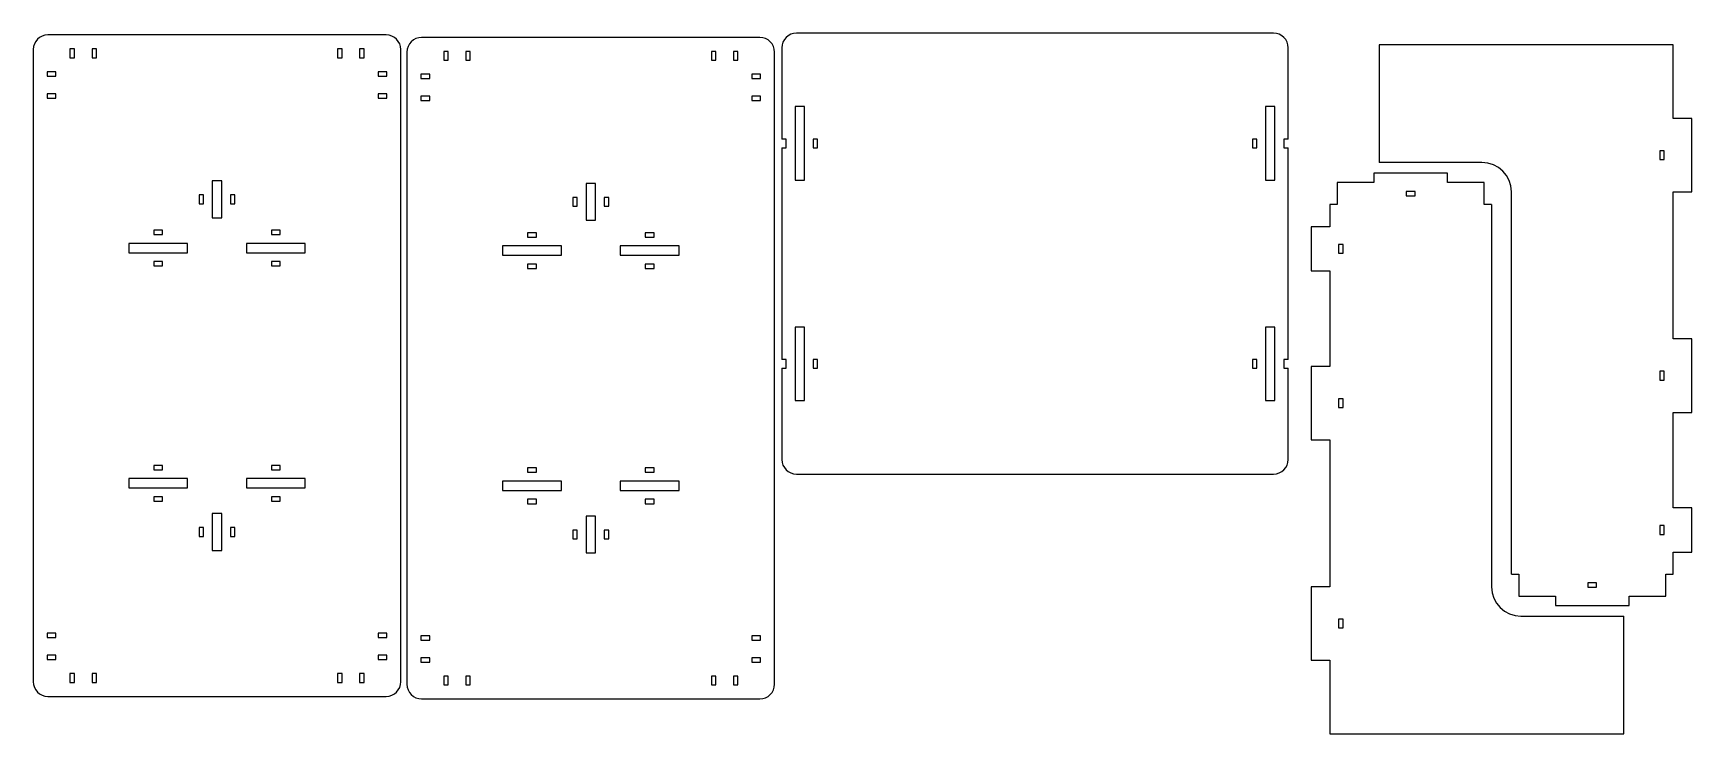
# Model space of a CAD drawing. Header units: millimetres. Extents: x 7 to 570, y 63 to 301.
import ezdxf

# ---------------------------------------------------------------- set-up
doc = ezdxf.new("R2010")
doc.units = ezdxf.units.MM

msp = doc.modelspace()

# ---------------------------------------------------------------- linework, layer by layer
at = {"color": 7, "linetype": 'Continuous', "lineweight": 25}
for p, q in [((126.51, 300.32), (11.51, 300.32)), ((253.59, 299.46), (138.59, 299.46)), ((428.22, 300.92), (266.05, 300.92)), ((6.51, 295.32), (6.51, 80.32)), ((20.51, 295.57), (19.01, 295.57)), ((19.01, 295.57), (19.01, 292.57)), ((20.51, 292.57), (20.51, 295.57)), ((28.01, 295.57), (26.51, 295.57)), ((26.51, 295.57), (26.51, 292.57)), ((28.01, 292.57), (28.01, 295.57)), ((111.51, 295.57), (110.01, 295.57)), ((110.01, 295.57), (110.01, 292.57)), ((111.51, 292.57), (111.51, 295.57)), ((119.01, 295.57), (117.51, 295.57)), ((117.51, 295.57), (117.51, 292.57)), ((119.01, 292.57), (119.01, 295.57)), ((131.51, 80.32), (131.51, 295.32)), ((133.59, 294.46), (133.59, 79.46)), ((147.59, 294.71), (146.09, 294.71)), ((146.09, 294.71), (146.09, 291.71)), ((147.59, 291.71), (147.59, 294.71)), ((155.09, 294.71), (153.59, 294.71)), ((153.59, 294.71), (153.59, 291.71)), ((155.09, 291.71), (155.09, 294.71)), ((238.59, 294.71), (237.09, 294.71)), ((237.09, 294.71), (237.09, 291.71)), ((238.59, 291.71), (238.59, 294.71)), ((246.09, 294.71), (244.59, 294.71)), ((244.59, 294.71), (244.59, 291.71)), ((246.09, 291.71), (246.09, 294.71)), ((258.59, 79.46), (258.59, 294.46)), ((261.05, 295.92), (261.05, 264.92)), ((433.22, 264.92), (433.22, 295.92)), ((464.09, 296.93), (464.09, 256.93)), ((564.09, 296.93), (464.09, 296.93)), ((564.09, 271.93), (564.09, 296.93)), ((14.26, 287.82), (11.26, 287.82)), ((11.26, 287.82), (11.26, 286.32)), ((14.26, 286.32), (14.26, 287.82)), ((19.01, 292.57), (20.51, 292.57)), ((26.51, 292.57), (28.01, 292.57)), ((110.01, 292.57), (111.51, 292.57)), ((117.51, 292.57), (119.01, 292.57)), ((126.76, 287.82), (123.76, 287.82)), ((123.76, 287.82), (123.76, 286.32)), ((126.76, 286.32), (126.76, 287.82)), ((146.09, 291.71), (147.59, 291.71)), ((153.59, 291.71), (155.09, 291.71)), ((237.09, 291.71), (238.59, 291.71)), ((244.59, 291.71), (246.09, 291.71)), ((11.26, 286.32), (14.26, 286.32)), ((123.76, 286.32), (126.76, 286.32)), ((141.34, 286.96), (138.34, 286.96)), ((138.34, 286.96), (138.34, 285.46)), ((138.34, 285.46), (141.34, 285.46)), ((141.34, 285.46), (141.34, 286.96)), ((253.84, 286.96), (250.84, 286.96)), ((250.84, 286.96), (250.84, 285.46)), ((250.84, 285.46), (253.84, 285.46)), ((253.84, 285.46), (253.84, 286.96)), ((14.26, 280.32), (11.26, 280.32)), ((11.26, 280.32), (11.26, 278.82)), ((11.26, 278.82), (14.26, 278.82)), ((14.26, 278.82), (14.26, 280.32)), ((126.76, 280.32), (123.76, 280.32)), ((123.76, 280.32), (123.76, 278.82)), ((123.76, 278.82), (126.76, 278.82)), ((126.76, 278.82), (126.76, 280.32)), ((141.34, 279.46), (138.34, 279.46)), ((138.34, 279.46), (138.34, 277.96)), ((138.34, 277.96), (141.34, 277.96)), ((141.34, 277.96), (141.34, 279.46)), ((253.84, 279.46), (250.84, 279.46)), ((250.84, 279.46), (250.84, 277.96)), ((250.84, 277.96), (253.84, 277.96)), ((253.84, 277.96), (253.84, 279.46)), ((268.72, 275.92), (265.55, 275.92)), ((265.55, 275.92), (265.55, 250.92)), ((268.72, 250.92), (268.72, 275.92)), ((428.72, 275.92), (425.55, 275.92)), ((425.55, 275.92), (425.55, 250.92)), ((428.72, 250.92), (428.72, 275.92)), ((570.44, 271.93), (564.09, 271.93)), ((570.44, 246.93), (570.44, 271.93)), ((262.55, 264.92), (261.05, 264.92)), ((261.05, 261.92), (262.55, 261.92)), ((261.05, 261.92), (261.05, 189.92)), ((262.55, 261.92), (262.55, 264.92)), ((273.22, 264.92), (271.72, 264.92)), ((271.72, 264.92), (271.72, 261.92)), ((271.72, 261.92), (273.22, 261.92)), ((273.22, 261.92), (273.22, 264.92)), ((422.55, 264.92), (421.05, 264.92)), ((421.05, 264.92), (421.05, 261.92)), ((421.05, 261.92), (422.55, 261.92)), ((422.55, 261.92), (422.55, 264.92)), ((433.22, 264.92), (431.72, 264.92)), ((431.72, 264.92), (431.72, 261.92)), ((431.72, 261.92), (433.22, 261.92)), ((433.22, 189.92), (433.22, 261.92)), ((561.09, 260.93), (559.59, 260.93)), ((559.59, 260.93), (559.59, 257.93)), ((561.09, 257.93), (561.09, 260.93)), ((499.09, 256.93), (464.09, 256.93)), ((559.59, 257.93), (561.09, 257.93)), ((70.6, 250.66), (67.42, 250.66)), ((67.42, 250.66), (67.42, 238.16)), ((70.6, 238.16), (70.6, 250.66)), ((197.68, 249.8), (194.51, 249.8)), ((194.51, 249.8), (194.51, 237.3)), ((197.68, 237.3), (197.68, 249.8)), ((265.55, 250.92), (268.72, 250.92)), ((425.55, 250.92), (428.72, 250.92)), ((449.86, 250.09), (449.86, 242.59)), ((462.36, 250.09), (449.86, 250.09)), ((462.36, 253.26), (462.36, 250.09)), ((487.36, 253.26), (462.36, 253.26)), ((487.36, 250.09), (487.36, 253.26)), ((499.86, 250.09), (487.36, 250.09)), ((499.86, 242.59), (499.86, 250.09)), ((64.42, 245.91), (62.92, 245.91)), ((62.92, 245.91), (62.92, 242.91)), ((62.92, 242.91), (64.42, 242.91)), ((64.42, 242.91), (64.42, 245.91)), ((75.1, 245.91), (73.6, 245.91)), ((73.6, 245.91), (73.6, 242.91)), ((73.6, 242.91), (75.1, 242.91)), ((75.1, 242.91), (75.1, 245.91)), ((191.51, 245.05), (190.01, 245.05)), ((190.01, 245.05), (190.01, 242.05)), ((191.51, 242.05), (191.51, 245.05)), ((202.18, 245.05), (200.68, 245.05)), ((200.68, 245.05), (200.68, 242.05)), ((202.18, 242.05), (202.18, 245.05)), ((449.86, 242.59), (447.36, 242.59)), ((447.36, 242.59), (447.36, 235.09)), ((473.36, 247.09), (473.36, 245.59)), ((476.36, 247.09), (473.36, 247.09)), ((473.36, 245.59), (476.36, 245.59)), ((476.36, 245.59), (476.36, 247.09)), ((502.36, 242.59), (499.86, 242.59)), ((502.36, 242.59), (502.36, 112.59)), ((509.09, 116.93), (509.09, 246.93)), ((564.09, 246.93), (570.44, 246.93)), ((564.09, 196.93), (564.09, 246.93)), ((67.42, 238.16), (70.6, 238.16)), ((190.01, 242.05), (191.51, 242.05)), ((194.51, 237.3), (197.68, 237.3)), ((200.68, 242.05), (202.18, 242.05)), ((50.51, 233.91), (47.51, 233.91)), ((47.51, 233.91), (47.51, 232.41)), ((47.51, 232.41), (50.51, 232.41)), ((50.51, 232.41), (50.51, 233.91)), ((90.51, 233.91), (87.51, 233.91)), ((87.51, 233.91), (87.51, 232.41)), ((87.51, 232.41), (90.51, 232.41)), ((90.51, 232.41), (90.51, 233.91)), ((177.59, 233.05), (174.59, 233.05)), ((174.59, 233.05), (174.59, 231.55)), ((174.59, 231.55), (177.59, 231.55)), ((177.59, 231.55), (177.59, 233.05)), ((217.59, 233.05), (214.59, 233.05)), ((214.59, 233.05), (214.59, 231.55)), ((214.59, 231.55), (217.59, 231.55)), ((217.59, 231.55), (217.59, 233.05)), ((441.01, 235.09), (441.01, 220.09)), ((447.36, 235.09), (441.01, 235.09)), ((59.01, 229.41), (39.01, 229.41)), ((39.01, 229.41), (39.01, 226.24)), ((39.01, 226.24), (59.01, 226.24)), ((59.01, 226.24), (59.01, 229.41)), ((99.01, 229.41), (79.01, 229.41)), ((79.01, 229.41), (79.01, 226.24)), ((79.01, 226.24), (99.01, 226.24)), ((99.01, 226.24), (99.01, 229.41)), ((186.09, 228.55), (166.09, 228.55)), ((166.09, 228.55), (166.09, 225.37)), ((186.09, 225.37), (186.09, 228.55)), ((226.09, 228.55), (206.09, 228.55)), ((206.09, 228.55), (206.09, 225.37)), ((226.09, 225.37), (226.09, 228.55)), ((450.36, 229.09), (450.36, 226.09)), ((451.86, 229.09), (450.36, 229.09)), ((450.36, 226.09), (451.86, 226.09)), ((451.86, 226.09), (451.86, 229.09)), ((47.51, 223.24), (47.51, 221.74)), ((50.51, 223.24), (47.51, 223.24)), ((47.51, 221.74), (50.51, 221.74)), ((50.51, 221.74), (50.51, 223.24)), ((87.51, 223.24), (87.51, 221.74)), ((90.51, 223.24), (87.51, 223.24)), ((87.51, 221.74), (90.51, 221.74)), ((90.51, 221.74), (90.51, 223.24)), ((166.09, 225.37), (186.09, 225.37)), ((174.59, 222.37), (174.59, 220.87)), ((177.59, 222.37), (174.59, 222.37)), ((174.59, 220.87), (177.59, 220.87)), ((177.59, 220.87), (177.59, 222.37)), ((206.09, 225.37), (226.09, 225.37)), ((214.59, 222.37), (214.59, 220.87)), ((217.59, 222.37), (214.59, 222.37)), ((214.59, 220.87), (217.59, 220.87)), ((217.59, 220.87), (217.59, 222.37)), ((441.01, 220.09), (447.36, 220.09)), ((447.36, 220.09), (447.36, 187.59)), ((268.72, 200.92), (265.55, 200.92)), ((265.55, 200.92), (265.55, 175.92)), ((268.72, 175.92), (268.72, 200.92)), ((428.72, 200.92), (425.55, 200.92)), ((425.55, 200.92), (425.55, 175.92)), ((428.72, 175.92), (428.72, 200.92)), ((570.44, 196.93), (564.09, 196.93)), ((570.44, 171.93), (570.44, 196.93)), ((262.55, 189.92), (261.05, 189.92)), ((261.05, 186.92), (262.55, 186.92)), ((261.05, 186.92), (261.05, 155.92)), ((262.55, 186.92), (262.55, 189.92)), ((273.22, 189.92), (271.72, 189.92)), ((271.72, 189.92), (271.72, 186.92)), ((271.72, 186.92), (273.22, 186.92)), ((273.22, 186.92), (273.22, 189.92)), ((422.55, 189.92), (421.05, 189.92)), ((421.05, 189.92), (421.05, 186.92)), ((421.05, 186.92), (422.55, 186.92)), ((422.55, 186.92), (422.55, 189.92)), ((433.22, 189.92), (431.72, 189.92)), ((431.72, 189.92), (431.72, 186.92)), ((431.72, 186.92), (433.22, 186.92)), ((433.22, 155.92), (433.22, 186.92)), ((441.01, 187.59), (441.01, 162.59)), ((447.36, 187.59), (441.01, 187.59)), ((561.09, 185.93), (559.59, 185.93)), ((559.59, 185.93), (559.59, 182.93)), ((559.59, 182.93), (561.09, 182.93)), ((561.09, 182.93), (561.09, 185.93)), ((265.55, 175.92), (268.72, 175.92)), ((425.55, 175.92), (428.72, 175.92)), ((450.36, 176.59), (450.36, 173.59)), ((451.86, 176.59), (450.36, 176.59)), ((451.86, 173.59), (451.86, 176.59)), ((450.36, 173.59), (451.86, 173.59)), ((564.09, 171.93), (570.44, 171.93)), ((564.09, 139.43), (564.09, 171.93)), ((441.01, 162.59), (447.36, 162.59)), ((447.36, 162.59), (447.36, 112.59)), ((50.51, 153.91), (47.51, 153.91)), ((47.51, 153.91), (47.51, 152.41)), ((47.51, 152.41), (50.51, 152.41)), ((50.51, 152.41), (50.51, 153.91)), ((90.51, 153.91), (87.51, 153.91)), ((87.51, 153.91), (87.51, 152.41)), ((87.51, 152.41), (90.51, 152.41)), ((90.51, 152.41), (90.51, 153.91)), ((177.59, 153.05), (174.59, 153.05)), ((174.59, 153.05), (174.59, 151.55)), ((177.59, 151.55), (177.59, 153.05)), ((217.59, 153.05), (214.59, 153.05)), ((214.59, 153.05), (214.59, 151.55)), ((217.59, 151.55), (217.59, 153.05)), ((39.01, 149.41), (39.01, 146.24)), ((59.01, 149.41), (39.01, 149.41)), ((59.01, 146.24), (59.01, 149.41)), ((99.01, 149.41), (79.01, 149.41)), ((79.01, 149.41), (79.01, 146.24)), ((99.01, 146.24), (99.01, 149.41)), ((166.09, 148.55), (166.09, 145.37)), ((186.09, 148.55), (166.09, 148.55)), ((174.59, 151.55), (177.59, 151.55)), ((186.09, 145.37), (186.09, 148.55)), ((226.09, 148.55), (206.09, 148.55)), ((206.09, 148.55), (206.09, 145.37)), ((214.59, 151.55), (217.59, 151.55)), ((226.09, 145.37), (226.09, 148.55)), ((266.05, 150.92), (428.22, 150.92)), ((39.01, 146.24), (59.01, 146.24)), ((47.51, 143.24), (47.51, 141.74)), ((50.51, 143.24), (47.51, 143.24)), ((47.51, 141.74), (50.51, 141.74)), ((50.51, 141.74), (50.51, 143.24)), ((79.01, 146.24), (99.01, 146.24)), ((90.51, 143.24), (87.51, 143.24)), ((87.51, 143.24), (87.51, 141.74)), ((87.51, 141.74), (90.51, 141.74)), ((90.51, 141.74), (90.51, 143.24)), ((166.09, 145.37), (186.09, 145.37)), ((174.59, 142.37), (174.59, 140.87)), ((177.59, 142.37), (174.59, 142.37)), ((177.59, 140.87), (177.59, 142.37)), ((206.09, 145.37), (226.09, 145.37)), ((217.59, 142.37), (214.59, 142.37)), ((214.59, 142.37), (214.59, 140.87)), ((217.59, 140.87), (217.59, 142.37)), ((70.6, 137.49), (67.42, 137.49)), ((67.42, 137.49), (67.42, 124.99)), ((70.6, 124.99), (70.6, 137.49)), ((174.59, 140.87), (177.59, 140.87)), ((197.68, 136.62), (194.51, 136.62)), ((194.51, 136.62), (194.51, 124.12)), ((197.68, 124.12), (197.68, 136.62)), ((214.59, 140.87), (217.59, 140.87)), ((570.44, 139.43), (564.09, 139.43)), ((570.44, 124.43), (570.44, 139.43)), ((62.92, 132.74), (62.92, 129.74)), ((64.42, 132.74), (62.92, 132.74)), ((62.92, 129.74), (64.42, 129.74)), ((64.42, 129.74), (64.42, 132.74)), ((75.1, 132.74), (73.6, 132.74)), ((73.6, 132.74), (73.6, 129.74)), ((73.6, 129.74), (75.1, 129.74)), ((75.1, 129.74), (75.1, 132.74)), ((190.01, 131.87), (190.01, 128.87)), ((191.51, 131.87), (190.01, 131.87)), ((191.51, 128.87), (191.51, 131.87)), ((202.18, 131.87), (200.68, 131.87)), ((200.68, 131.87), (200.68, 128.87)), ((202.18, 128.87), (202.18, 131.87)), ((561.09, 133.43), (559.59, 133.43)), ((559.59, 133.43), (559.59, 130.43)), ((559.59, 130.43), (561.09, 130.43)), ((561.09, 130.43), (561.09, 133.43)), ((67.42, 124.99), (70.6, 124.99)), ((190.01, 128.87), (191.51, 128.87)), ((194.51, 124.12), (197.68, 124.12)), ((200.68, 128.87), (202.18, 128.87)), ((564.09, 124.43), (570.44, 124.43)), ((564.09, 116.93), (564.09, 124.43)), ((509.09, 116.93), (511.59, 116.93)), ((511.59, 116.93), (511.59, 109.43)), ((538.09, 113.93), (535.09, 113.93)), ((535.09, 113.93), (535.09, 112.43)), ((538.09, 112.43), (538.09, 113.93)), ((561.59, 109.43), (561.59, 116.93)), ((561.59, 116.93), (564.09, 116.93)), ((441.01, 112.59), (441.01, 87.59)), ((447.36, 112.59), (441.01, 112.59)), ((511.59, 109.43), (524.09, 109.43)), ((524.09, 109.43), (524.09, 106.25)), ((535.09, 112.43), (538.09, 112.43)), ((549.09, 109.43), (561.59, 109.43)), ((549.09, 106.25), (549.09, 109.43)), ((450.36, 101.59), (450.36, 98.59)), ((451.86, 101.59), (450.36, 101.59)), ((451.86, 98.59), (451.86, 101.59)), ((512.36, 102.59), (547.36, 102.59)), ((524.09, 106.25), (549.09, 106.25)), ((547.36, 62.59), (547.36, 102.59)), ((14.26, 96.82), (11.26, 96.82)), ((11.26, 96.82), (11.26, 95.32)), ((14.26, 95.32), (14.26, 96.82)), ((126.76, 96.82), (123.76, 96.82)), ((123.76, 96.82), (123.76, 95.32)), ((126.76, 95.32), (126.76, 96.82)), ((141.34, 95.96), (138.34, 95.96)), ((138.34, 95.96), (138.34, 94.46)), ((141.34, 94.46), (141.34, 95.96)), ((253.84, 95.96), (250.84, 95.96)), ((250.84, 95.96), (250.84, 94.46)), ((253.84, 94.46), (253.84, 95.96)), ((450.36, 98.59), (451.86, 98.59)), ((11.26, 95.32), (14.26, 95.32)), ((123.76, 95.32), (126.76, 95.32)), ((138.34, 94.46), (141.34, 94.46)), ((250.84, 94.46), (253.84, 94.46)), ((14.26, 89.32), (11.26, 89.32)), ((11.26, 89.32), (11.26, 87.82)), ((11.26, 87.82), (14.26, 87.82)), ((14.26, 87.82), (14.26, 89.32)), ((126.76, 89.32), (123.76, 89.32)), ((123.76, 89.32), (123.76, 87.82)), ((123.76, 87.82), (126.76, 87.82)), ((126.76, 87.82), (126.76, 89.32)), ((141.34, 88.46), (138.34, 88.46)), ((138.34, 88.46), (138.34, 86.96)), ((138.34, 86.96), (141.34, 86.96)), ((141.34, 86.96), (141.34, 88.46)), ((253.84, 88.46), (250.84, 88.46)), ((250.84, 88.46), (250.84, 86.96)), ((250.84, 86.96), (253.84, 86.96)), ((253.84, 86.96), (253.84, 88.46)), ((441.01, 87.59), (447.36, 87.59)), ((447.36, 87.59), (447.36, 62.59)), ((19.01, 83.07), (19.01, 80.07)), ((20.51, 83.07), (19.01, 83.07)), ((19.01, 80.07), (20.51, 80.07)), ((20.51, 80.07), (20.51, 83.07)), ((26.51, 83.07), (26.51, 80.07)), ((28.01, 83.07), (26.51, 83.07)), ((26.51, 80.07), (28.01, 80.07)), ((28.01, 80.07), (28.01, 83.07)), ((110.01, 83.07), (110.01, 80.07)), ((111.51, 83.07), (110.01, 83.07)), ((110.01, 80.07), (111.51, 80.07)), ((111.51, 80.07), (111.51, 83.07)), ((119.01, 83.07), (117.51, 83.07)), ((117.51, 83.07), (117.51, 80.07)), ((117.51, 80.07), (119.01, 80.07)), ((119.01, 80.07), (119.01, 83.07)), ((146.09, 82.21), (146.09, 79.21)), ((147.59, 82.21), (146.09, 82.21)), ((146.09, 79.21), (147.59, 79.21)), ((147.59, 79.21), (147.59, 82.21)), ((153.59, 82.21), (153.59, 79.21)), ((155.09, 82.21), (153.59, 82.21)), ((153.59, 79.21), (155.09, 79.21)), ((155.09, 79.21), (155.09, 82.21)), ((237.09, 82.21), (237.09, 79.21)), ((238.59, 82.21), (237.09, 82.21)), ((237.09, 79.21), (238.59, 79.21)), ((238.59, 79.21), (238.59, 82.21)), ((246.09, 82.21), (244.59, 82.21)), ((244.59, 82.21), (244.59, 79.21)), ((244.59, 79.21), (246.09, 79.21)), ((246.09, 79.21), (246.09, 82.21)), ((11.51, 75.32), (126.51, 75.32)), ((138.59, 74.46), (253.59, 74.46)), ((447.36, 62.59), (547.36, 62.59))]:
    msp.add_line(p, q, dxfattribs=at)
for centre, radius, start, end in [((11.51, 295.32), 5, 90, 180), ((126.51, 295.32), 5, 0, 90), ((138.59, 294.46), 5, 90, 180), ((253.59, 294.46), 5, 0, 90), ((266.05, 295.92), 5, 90, 180), ((428.22, 295.92), 5, 0, 90), ((499.09, 246.93), 10, 0, 90), ((266.05, 155.92), 5, 180, 270), ((428.22, 155.92), 5, 270, 0), ((512.36, 112.59), 10, 180, 270), ((11.51, 80.32), 5, 180, 270), ((126.51, 80.32), 5, 270, 0), ((138.59, 79.46), 5, 180, 270), ((253.59, 79.46), 5, 270, 0)]:
    msp.add_arc(centre, radius, start, end, dxfattribs=at)

doc.saveas('drawing.dxf')
